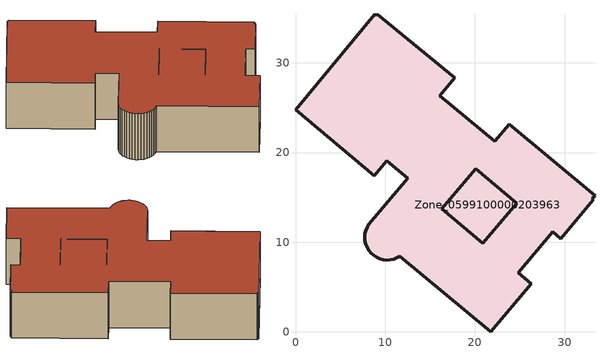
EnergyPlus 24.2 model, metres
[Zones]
Zone_0599100000203963
 floor ground (C_G): 9.02,35.29 9.14,35.44 17.78,28.35 16.06,26.35 22.21,21.28 23.82,23.16 33.39,15.2 33.08,14.88 33.22,14.76 29.58,10.38 28.65,11.18 24.84,6.62 26.29,5.37 21.75,0 11.63,8.44 11.29,8.25 10.93,8.12 10.55,8.04 10.16,8.02 9.77,8.06 9.4,8.16 9.04,8.32 8.71,8.53 8.42,8.79 8.17,9.08 7.98,9.42 7.83,9.78 7.74,10.15 7.71,10.54 7.74,10.93 7.83,11.31 7.97,11.67 8.17,12 12.5,17.13 10.16,19.1 8.77,17.42 0,24.78 8.85,35.42 z0; 16.31,13.73 20.88,9.88 24.66,14.37 20.09,18.22 z0
 wall outside (C_F): 8.17,12 7.97,11.67 7.83,11.31 7.74,10.93 7.71,10.54 7.74,10.15 7.83,9.78 7.98,9.42 8.17,9.08 8.42,8.79 8.71,8.53 9.04,8.32 9.4,8.16 9.77,8.06 10.16,8.02 10.55,8.04 10.93,8.12 11.29,8.25 11.63,8.44 21.75,0 26.29,5.37 24.84,6.62 28.65,11.18 29.58,10.38 33.22,14.76 33.08,14.88 33.39,15.2 23.82,23.16 22.21,21.28 16.06,26.35 17.78,28.35 9.14,35.44 9.02,35.29 8.85,35.42 0,24.78 8.77,17.42 10.16,19.1 12.5,17.13 8.17,12 / 24.66,14.37 20.88,9.88 16.31,13.73 20.09,18.22 24.66,14.37 z0:7.17
 roof outside (C_R): 9.14,35.44 9.02,35.29 8.85,35.42 0,24.78 8.77,17.42 10.16,19.1 12.5,17.13 8.17,12 7.97,11.67 7.83,11.31 7.74,10.93 7.71,10.54 7.74,10.15 7.83,9.78 7.98,9.42 8.17,9.08 8.42,8.79 8.71,8.53 9.04,8.32 9.4,8.16 9.77,8.06 10.16,8.02 10.55,8.04 10.93,8.12 11.29,8.25 11.63,8.44 21.75,0 26.29,5.37 24.84,6.62 28.65,11.18 29.58,10.38 33.22,14.76 33.08,14.88 33.39,15.2 23.82,23.16 22.21,21.28 16.06,26.35 17.78,28.35 z7.17; 24.66,14.37 20.88,9.88 16.31,13.73 20.09,18.22 z7.17
[BUILDING]
Pand.0599100000203963: North Axis=0; Terrain=City; Loads Convergence Tolerance Value=0.04; Temperature Convergence Tolerance Value=0.4; Solar Distribution=FullExterior; Maximum Number of Warmup Days=25; Minimum Number of Warmup Days=1
[Site:Location]
Rotterdam.The.Hague.AP_ZH_NLD Design_Conditions: Latitude=51.96; Longitude=4.45; Time Zone=1; Elevation=-4.5
[SITE:GROUNDTEMPERATURE:BUILDINGSURFACE]
18, 18, 18, 18, 18, 18, 18, 18, 18, 18, 18, 18
[MATERIAL] Thermal Absorptance=0.9; Solar Absorptance=0.7; Visible Absorptance=0.7
Name | Roughness | Thickness | Conductivity | Density | Specific Heat
G.D.1965-1974 | MediumSmooth | 0.15 | 0.882353 | 540 | 1210
F.D.1965-1974 | Rough | 0.3 | 0.697674 | 1920 | 840
R.D.1965-1974 | MediumRough | 0.2 | 0.232558 | 1500 | 1000
[CONSTRUCTION]
C_G: G.D.1965-1974
C_F: F.D.1965-1974
C_R: R.D.1965-1974
[ZONE]
Zone_0599100000203963: Type=1; Multiplier=1; Ceiling Height=Autocalculate; Volume=Autocalculate; Floor Area=autocalculate; Part of Total Floor Area=Yes
[ZONEINFILTRATION:DESIGNFLOWRATE]
Infil_Zone_0599100000203963: Zone or ZoneList or Space or SpaceList=Zone_0599100000203963; Schedule=AlwaysOn; Design Flow Rate Calculation Method=Flow/Area; Flow Rate per Floor Area=0.0042; Constant Term Coefficient=1; Temperature Term Coefficient=0; Velocity Term Coefficient=0; Velocity Squared Term Coefficient=0
[HVACTEMPLATE:ZONE:IDEALLOADSAIRSYSTEM]
Zone_0599100000203963: Maximum Heating Supply Air Temperature=50; Minimum Cooling Supply Air Temperature=13; Maximum Heating Supply Air Humidity Ratio=0.0156; Minimum Cooling Supply Air Humidity Ratio=0.0077; Heating Limit=NoLimit; Cooling Limit=NoLimit; Dehumidification Control Type=ConstantSensibleHeatRatio; Cooling Sensible Heat Ratio=0.7; Dehumidification Setpoint=60; Humidification Control Type=None; Humidification Setpoint=30; Outdoor Air Method=None; Outdoor Air Flow Rate per Person=0.00944; Outdoor Air Flow Rate per Zone Floor Area=0; Outdoor Air Flow Rate per Zone=0; Demand Controlled Ventilation Type=None; Outdoor Air Economizer Type=NoEconomizer; Heat Recovery Type=None; Sensible Heat Recovery Effectiveness=0.7; Latent Heat Recovery Effectiveness=0.65
[ZONECONTROL:THERMOSTAT]
ThermostatControl_Zone_0599100000203963: Zone or ZoneList=Zone_0599100000203963; Control Type Schedule=DualSetpointControlType; Control 1=Thermostat_Zone_0599100000203963; Temperature Difference Between Cutout And Setpoint=0
[THERMOSTATSETPOINT:DUALSETPOINT]
Thermostat_Zone_0599100000203963: Heating Setpoint Temperature Schedule=HeatingSetpoint_Zone_0599100000203963; Cooling Setpoint Temperature Schedule=CoolingSetpoint_Zone_0599100000203963
[SCHEDULE:COMPACT]
HeatingSetpoint_Zone_0599100000203963: Through: 12/31, For: AllDays, Until: 24:00, 21
CoolingSetpoint_Zone_0599100000203963: Through: 12/31, For: AllDays, Until: 24:00, 24
DualSetpointControlType: Through: 12/31, For: AllDays, Until: 24:00, 4
AlwaysOn: Through: 12/31, For: AllDays, Until: 24:00, 1
